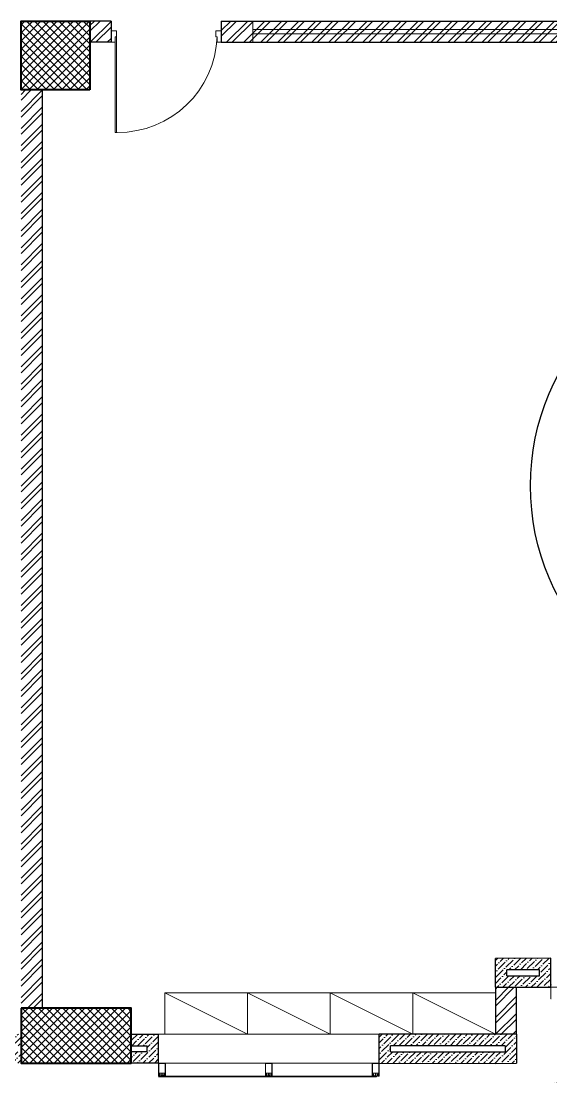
# Model space of a CAD drawing. Header units: millimetres. Extents: x 8275 to 147087, y -297470 to -191881.
# Drawn here: x 48699 to 54468, y -291224 to -279723 of the extents above; entities that cross this region are included whole.
import ezdxf

# ---------------------------------------------------------------- set-up
doc = ezdxf.new("R2010")
doc.units = ezdxf.units.MM
doc.header["$LTSCALE"] = 250
doc.header["$MEASUREMENT"] = 0
doc.linetypes.add('HIDDEN', pattern=[0.375, 0.25, -0.125])
for name, color, linetype, lineweight in [('col', 6, 'Continuous', 40), ('door', 35, 'Continuous', 13), ('ele', 51, 'Continuous', 18), ('furniture', 5, 'Continuous', 15), ('hatch', 9, 'Continuous', 0), ('hidden', 153, 'HIDDEN', 13), ('wall', 1, 'Continuous', 30), ('win', 4, 'Continuous', 20)]:
    doc.layers.add(name, color=color, linetype=linetype, lineweight=lineweight)
doc.layers.add('FUR', color=140, linetype='Continuous')
pattern_1 = [(45, (-6686.72, -319015.28), (-92.80777, 92.80777), []), (45, (-6624.85, -319015.28), (-92.80777, 92.80777), [])]
pattern_2 = [(45, (-6686.7244, -319015.2779), (2e-16, 2.32600915), [4.93421053, -1.64473684]), (135, (-6685.5614, -319014.1149), (2e-16, 2.32600915), [4.93421053, -1.64473684])]
pattern_3 = [(45, (-6686.724, -319015.28), (23.20194, 85.073785), [109.375, -21.875, 0, -21.875])]

# ---------------------------------------------------------------- blocks, each defined once
blk = doc.blocks.new('A$C75BC0A19')
at = {"layer": 'hatch'}
h = blk.add_hatch(dxfattribs=at)
h.set_pattern_fill('ANSI37', color=256, scale=500, style=0)
h.set_pattern_definition([(45, (-3130183.29, 85463.276), (-44.1941738, 44.1941738), []), (135, (-3130183.29, 85463.276), (-44.1941738, -44.1941738), [])])
h.paths.add_polyline_path([(-89099, 14909), (-89847, 14909), (-89847, 15659), (-89099, 15659)])
h = blk.add_hatch(dxfattribs=at)
h.set_pattern_fill('ANSI37', color=256, scale=500, angle=-90, style=0)
h.set_pattern_definition([(315, (-92501.25, -98792.3), (44.194174, 44.194174), []), (45, (-92501.25, -98792.3), (-44.194174, 44.194174), [])])
h.paths.add_polyline_path([(-89847, 4908), (-89847, 4308), (-88647, 4308), (-88647, 4908)])
at = {"layer": 'col'}
for points, elevation in [([(-89099, 14909), (-89847, 14909), (-89847, 15659), (-89099, 15659)], 27286), ([(-89847, 4908), (-89847, 4308), (-88647, 4308), (-88647, 4908)], 21355)]:
    blk.add_lwpolyline(points, close=True, dxfattribs=dict(at, elevation=elevation))
blk = doc.blocks.new('D1-1000')
for p, q in [((-950.7, 0), (-1000, 0)), ((-1000, 0), (-1000, -102)), ((-950.7, -52.7), (-950.7, 0)), ((-49.3, 0), (0, 0)), ((-49.3, -52.7), (-49.3, 0)), ((0, 0), (0, -102)), ((-962.5, -52.7), (-950.7, -52.7)), ((-962.5, -102), (-962.5, -52.7)), ((-50.6, -52.7), (-50.6, -923.2)), ((-37.5, -52.7), (-49.3, -52.7)), ((-37.5, -923.2), (-37.5, -52.7)), ((-37.5, -102), (-37.5, -52.7)), ((-1000, -102), (-962.5, -102)), ((0, -102), (-37.5, -102)), ((-55, -923.2), (-37.5, -923.2))]:
    blk.add_line(p, q)
blk.add_ellipse((-39.7, 2.2), major_axis=(646.4, 674.7), ratio=0.977435, start_param=2.382767, end_param=3.900418)
blk = doc.blocks.new('storage')
at = {"layer": 'furniture', "linetype": 'ByBlock', "ltscale": 100}
blk.add_line((0, 450), (900, 0), dxfattribs=at)
blk.add_lwpolyline([(0, 0), (900, 0), (900, 450), (0, 450)], close=True, dxfattribs=at)

msp = doc.modelspace()

# ---------------------------------------------------------------- hatches: boundary and pattern name
at = {"layer": 'hatch'}
h = msp.add_hatch(dxfattribs=at)
h.set_pattern_fill('ANSI32', color=256, scale=350, style=0)
h.set_pattern_definition(pattern_1)
h.paths.add_polyline_path([(49678, -279723), (49448, -279723), (49448, -279953), (49678, -279953)])
h = msp.add_hatch(dxfattribs=at)
h.set_pattern_fill('ANSI32', color=256, scale=350, style=0)
h.set_pattern_definition(pattern_1)
h.paths.add_polyline_path([(50878, -279723), (50878, -279953), (56383, -279953), (56383, -279723)])
h = msp.add_hatch(dxfattribs=at)
h.set_pattern_fill('ANSI32', color=256, scale=350, style=0)
h.set_pattern_definition(pattern_1)
h.paths.add_polyline_path([(48699, -280473), (48929, -280473), (48929, -290474), (48699, -290474)])
h = msp.add_hatch(dxfattribs=at)
h.set_pattern_fill('ANSI36', color=256, scale=350, style=0)
h.set_pattern_definition(pattern_3)
h.paths.add_polyline_path([(54468, -290247), (53864, -290247), (53864, -289933), (54468, -289933)])
h.paths.add_polyline_path([(53989, -290057), (54343, -290057), (54343, -290122), (53989, -290122)], flags=16)
h = msp.add_hatch(dxfattribs=at)
h.set_pattern_fill('ANSI32', color=256, scale=350, style=0)
h.set_pattern_definition(pattern_1)
h.paths.add_polyline_path([(53864, -290244), (54094, -290244), (54094, -290759), (53864, -290759)])
h = msp.add_hatch(dxfattribs=at)
h.set_pattern_fill('ANSI36', color=256, scale=350, style=0)
h.set_pattern_definition(pattern_3)
h.paths.add_polyline_path([(48704, -290884), (48704, -290759), (48004, -290759), (48004, -291074), (48704, -291074), (48704, -290949), (48129, -290949), (48129, -290884)])
h = msp.add_hatch(dxfattribs=at)
h.set_pattern_fill('ANSI36', color=256, scale=350, style=0)
h.set_pattern_definition(pattern_3)
h.paths.add_polyline_path([(49899, -290949), (49899, -291073), (49599, -291073), (49599, -291074), (50196, -291074), (50196, -290759), (49899, -290759), (49899, -290884), (50071, -290884), (50071, -290949)])
h = msp.add_hatch(dxfattribs=at)
h.set_pattern_fill('ANSI36', color=256, scale=350, style=0)
h.set_pattern_definition(pattern_3)
h.paths.add_polyline_path([(52597, -291074), (54094, -291074), (54094, -290759), (52597, -290759)])
h.paths.add_polyline_path([(53969, -290949), (52722, -290949), (52722, -290884), (53969, -290884)], flags=16)
h = msp.add_hatch(dxfattribs=at)
h.set_pattern_fill('AR-HBONE', color=256, scale=0.411184, style=0)
h.set_pattern_definition(pattern_2)
h.paths.add_polyline_path([(50202, -291200), (50202, -291202), (50207, -291202), (50207, -291200)], flags=16)
h.paths.add_polyline_path([(50266, -291200), (50266, -291202), (50261, -291202), (50261, -291200)], flags=16)
edge = h.paths.add_edge_path()
edge.add_arc((50212, -291214), 0.685, 180, 360, ccw=False)
edge.add_arc((50211, -291214), 0.685, 180, 360, ccw=False)
edge.add_arc((50209, -291214), 0.685, 180, 360, ccw=False)
edge.add_arc((50208, -291214), 0.685, -180, 0, ccw=False)
edge.add_arc((50207, -291214), 0.685, -180, 0, ccw=False)
edge.add_arc((50205, -291214), 0.685, 180, 360, ccw=False)
edge.add_arc((50204, -291214), 0.685, 180, 360, ccw=False)
edge.add_arc((50203, -291214), 0.685, -180, 0, ccw=False)
edge.add_arc((50201, -291214), 0.685, 180, 360, ccw=False)
edge.add_arc((50200, -291214), 0.685, -180, 0, ccw=False)
edge.add_arc((50198, -291214), 0.685, 180, 360, ccw=False)
edge.add_arc((50197, -291214), 0.685, -180, 0, ccw=False)
edge.add_line((50196, -291214), (50196, -291202))
edge.add_line((50196, -291202), (50200, -291202))
edge.add_line((50200, -291202), (50200, -291200))
edge.add_line((50200, -291200), (50198, -291200))
edge.add_line((50198, -291200), (50200, -291197))
edge.add_line((50200, -291197), (50209, -291197))
edge.add_line((50209, -291197), (50211, -291200))
edge.add_line((50211, -291200), (50209, -291200))
edge.add_line((50209, -291200), (50209, -291202))
edge.add_line((50209, -291202), (50213, -291202))
edge.add_line((50213, -291202), (50213, -291214))
edge.add_arc((50256, -291214), 0.685, 180, 360)
edge.add_arc((50257, -291214), 0.685, 180, 360)
edge.add_arc((50259, -291214), 0.685, 180, 360)
edge.add_arc((50260, -291214), 0.685, 180, 360)
edge.add_arc((50261, -291214), 0.685, 180, 360)
edge.add_arc((50263, -291214), 0.685, 180, 360)
edge.add_arc((50264, -291214), 0.685, 180, 360)
edge.add_arc((50265, -291214), 0.685, 180, 360)
edge.add_arc((50267, -291214), 0.685, 180, 360)
edge.add_arc((50268, -291214), 0.685, 180, 360)
edge.add_arc((50270, -291214), 0.685, 180, 360)
edge.add_arc((50271, -291214), 0.685, 180, 360)
edge.add_line((50272, -291214), (50272, -291202))
edge.add_line((50272, -291202), (50268, -291202))
edge.add_line((50268, -291202), (50268, -291200))
edge.add_line((50268, -291200), (50270, -291200))
edge.add_line((50270, -291200), (50268, -291197))
edge.add_line((50268, -291197), (50259, -291197))
edge.add_line((50259, -291197), (50257, -291200))
edge.add_line((50257, -291200), (50259, -291200))
edge.add_line((50259, -291200), (50259, -291202))
edge.add_line((50259, -291202), (50255, -291202))
edge.add_line((50255, -291202), (50255, -291214))
h = msp.add_hatch(dxfattribs=at)
h.set_pattern_fill('AR-HBONE', color=256, scale=0.411184, style=0)
h.set_pattern_definition(pattern_2)
h.paths.add_polyline_path([(51364, -291200), (51364, -291202), (51370, -291202), (51370, -291200)], flags=16)
h.paths.add_polyline_path([(51429, -291200), (51429, -291202), (51423, -291202), (51423, -291200)], flags=16)
edge = h.paths.add_edge_path()
edge.add_arc((51375, -291214), 0.685, 180, 360, ccw=False)
edge.add_arc((51373, -291214), 0.685, 180, 360, ccw=False)
edge.add_arc((51372, -291214), 0.685, 180, 360, ccw=False)
edge.add_arc((51371, -291214), 0.685, -180, 0, ccw=False)
edge.add_arc((51369, -291214), 0.685, -180, 0, ccw=False)
edge.add_arc((51368, -291214), 0.685, 180, 360, ccw=False)
edge.add_arc((51366, -291214), 0.685, 180, 360, ccw=False)
edge.add_arc((51365, -291214), 0.685, -180, 0, ccw=False)
edge.add_arc((51364, -291214), 0.685, 180, 360, ccw=False)
edge.add_arc((51362, -291214), 0.685, -180, 0, ccw=False)
edge.add_arc((51361, -291214), 0.685, 180, 360, ccw=False)
edge.add_arc((51360, -291214), 0.685, -180, 0, ccw=False)
edge.add_line((51359, -291214), (51359, -291202))
edge.add_line((51359, -291202), (51363, -291202))
edge.add_line((51363, -291202), (51363, -291200))
edge.add_line((51363, -291200), (51361, -291200))
edge.add_line((51361, -291200), (51363, -291197))
edge.add_line((51363, -291197), (51372, -291197))
edge.add_line((51372, -291197), (51373, -291200))
edge.add_line((51373, -291200), (51372, -291200))
edge.add_line((51372, -291200), (51372, -291202))
edge.add_line((51372, -291202), (51375, -291202))
edge.add_line((51375, -291202), (51375, -291214))
edge.add_arc((51418, -291214), 0.685, 180, 360)
edge.add_arc((51420, -291214), 0.685, 180, 360)
edge.add_arc((51421, -291214), 0.685, 180, 360)
edge.add_arc((51423, -291214), 0.685, 180, 360)
edge.add_arc((51424, -291214), 0.685, 180, 360)
edge.add_arc((51425, -291214), 0.685, 180, 360)
edge.add_arc((51427, -291214), 0.685, 180, 360)
edge.add_arc((51428, -291214), 0.685, 180, 360)
edge.add_arc((51429, -291214), 0.685, 180, 360)
edge.add_arc((51431, -291214), 0.685, 180, 360)
edge.add_arc((51432, -291214), 0.685, 180, 360)
edge.add_arc((51433, -291214), 0.685, 180, 360)
edge.add_line((51434, -291214), (51434, -291202))
edge.add_line((51434, -291202), (51430, -291202))
edge.add_line((51430, -291202), (51430, -291200))
edge.add_line((51430, -291200), (51432, -291200))
edge.add_line((51432, -291200), (51430, -291197))
edge.add_line((51430, -291197), (51422, -291197))
edge.add_line((51422, -291197), (51420, -291200))
edge.add_line((51420, -291200), (51422, -291200))
edge.add_line((51422, -291200), (51422, -291202))
edge.add_line((51422, -291202), (51418, -291202))
edge.add_line((51418, -291202), (51418, -291214))
h = msp.add_hatch(dxfattribs=at)
h.set_pattern_fill('AR-HBONE', color=256, scale=0.411184, style=0)
h.set_pattern_definition(pattern_2)
h.paths.add_polyline_path([(52527, -291200), (52527, -291202), (52532, -291202), (52532, -291200)], flags=16)
h.paths.add_polyline_path([(52591, -291200), (52591, -291202), (52586, -291202), (52586, -291200)], flags=16)
edge = h.paths.add_edge_path()
edge.add_arc((52537, -291214), 0.685, 180, 360, ccw=False)
edge.add_arc((52536, -291214), 0.685, 180, 360, ccw=False)
edge.add_arc((52534, -291214), 0.685, 180, 360, ccw=False)
edge.add_arc((52533, -291214), 0.685, -180, 0, ccw=False)
edge.add_arc((52532, -291214), 0.685, -180, 0, ccw=False)
edge.add_arc((52530, -291214), 0.685, 180, 360, ccw=False)
edge.add_arc((52529, -291214), 0.685, 180, 360, ccw=False)
edge.add_arc((52528, -291214), 0.685, -180, 0, ccw=False)
edge.add_arc((52526, -291214), 0.685, 180, 360, ccw=False)
edge.add_arc((52525, -291214), 0.685, -180, 0, ccw=False)
edge.add_arc((52523, -291214), 0.685, 180, 360, ccw=False)
edge.add_arc((52522, -291214), 0.685, -180, 0, ccw=False)
edge.add_line((52521, -291214), (52521, -291202))
edge.add_line((52521, -291202), (52525, -291202))
edge.add_line((52525, -291202), (52525, -291200))
edge.add_line((52525, -291200), (52523, -291200))
edge.add_line((52523, -291200), (52525, -291197))
edge.add_line((52525, -291197), (52534, -291197))
edge.add_line((52534, -291197), (52536, -291200))
edge.add_line((52536, -291200), (52534, -291200))
edge.add_line((52534, -291200), (52534, -291202))
edge.add_line((52534, -291202), (52538, -291202))
edge.add_line((52538, -291202), (52538, -291214))
edge.add_arc((52581, -291214), 0.685, 180, 360)
edge.add_arc((52582, -291214), 0.685, 180, 360)
edge.add_arc((52584, -291214), 0.685, 180, 360)
edge.add_arc((52585, -291214), 0.685, 180, 360)
edge.add_arc((52586, -291214), 0.685, 180, 360)
edge.add_arc((52588, -291214), 0.685, 180, 360)
edge.add_arc((52589, -291214), 0.685, 180, 360)
edge.add_arc((52591, -291214), 0.685, 180, 360)
edge.add_arc((52592, -291214), 0.685, 180, 360)
edge.add_arc((52593, -291214), 0.685, 180, 360)
edge.add_arc((52595, -291214), 0.685, 180, 360)
edge.add_arc((52596, -291214), 0.685, 180, 360)
edge.add_line((52597, -291214), (52597, -291202))
edge.add_line((52597, -291202), (52593, -291202))
edge.add_line((52593, -291202), (52593, -291200))
edge.add_line((52593, -291200), (52595, -291200))
edge.add_line((52595, -291200), (52593, -291197))
edge.add_line((52593, -291197), (52584, -291197))
edge.add_line((52584, -291197), (52582, -291200))
edge.add_line((52582, -291200), (52584, -291200))
edge.add_line((52584, -291200), (52584, -291202))
edge.add_line((52584, -291202), (52580, -291202))
edge.add_line((52580, -291202), (52580, -291214))

# ---------------------------------------------------------------- linework, layer by layer
at = {"layer": 'ele'}
for p, q in [((51223, -279723, -11301), (51223, -279953, -11301)), ((51223, -279813, -11301), (56038, -279813, -11301)), ((51223, -279863, -11301), (56038, -279863, -11301)), ((50196, -290759, -11301), (52597, -290759, -11301))]:
    msp.add_line(p, q, dxfattribs=at)
at = {"layer": 'FUR', "linetype": 'ByBlock', "ltscale": 100}
msp.add_circle((56824, -284784, 100060), 2578, dxfattribs=at)
at = {"layer": 'hidden'}
msp.add_line((53969, -290759, -11301), (53969, -290759, -11301), dxfattribs=at)
msp.add_arc((45275, -256467, -11301), 36027, 283.9984, 287.9192, dxfattribs=at)
at = {"layer": 'wall'}
for p, q in [((49678, -279723, -11301), (49448, -279723, -11301)), ((49678, -279723, -11301), (49678, -279953, -11301)), ((50878, -279723, -11301), (56383, -279723, -11301)), ((50878, -279723, -11301), (50878, -279953, -11301)), ((49678, -279953, -11301), (49448, -279953, -11301)), ((50878, -279953, -11301), (56383, -279953, -11301)), ((48929, -280473, -11301), (48929, -290474, -11301)), ((54468, -289932, -11301), (53864, -289933, -11301)), ((53864, -290248, -11301), (53864, -289933, -11301)), ((54468, -290247, -11301), (54468, -289932, -11301)), ((54343, -290057, -11301), (53989, -290058, -11301)), ((53989, -290123, -11301), (53989, -290058, -11301)), ((53989, -290123, -11301), (54343, -290122, -11301)), ((54343, -290122, -11301), (54343, -290057, -11301)), ((53864, -290248, -11301), (54468, -290247, -11301)), ((53864, -290248, -11301), (53864, -290759, -11301)), ((54094, -290759, -11301), (54094, -290247, -11301)), ((49899, -290759, -11301), (50196, -290759, -11301)), ((50196, -291074, -11301), (50196, -290759, -11301)), ((54094, -290759, -11301), (52597, -290759, -11301)), ((52597, -291074, -11301), (52597, -290759, -11301)), ((54094, -290759, -11301), (54094, -291074, -11301)), ((49899, -290884, -11301), (50071, -290884, -11301)), ((50071, -290949, -11301), (49899, -290949, -11301)), ((50071, -290949, -11301), (50071, -290884, -11301)), ((53969, -290884, -11301), (52722, -290884, -11301)), ((52722, -290949, -11301), (52722, -290884, -11301)), ((52722, -290949, -11301), (53969, -290949, -11301)), ((53969, -290884, -11301), (53969, -290949, -11301)), ((50196, -291074, -11301), (49899, -291074, -11301)), ((52597, -291074, -11301), (53864, -291077, -11301)), ((53044, -291074, -11301), (53864, -291077, -11301)), ((53864, -291077, -11301), (54094, -291073, -11301))]:
    msp.add_line(p, q, dxfattribs=at)
at = {"layer": 'win'}
for p, q in [((50272, -291074, -11301), (52521, -291074, -11301)), ((50196, -291217, -11301), (50460, -291217, -11301)), ((50196, -291217, -11301), (52559, -291217, -11301)), ((50460, -291218, -11301), (50196, -291218, -11301)), ((52559, -291218, -11301), (50196, -291218, -11301)), ((50460, -291219, -11301), (50196, -291219, -11301)), ((52559, -291219, -11301), (50196, -291219, -11301)), ((50460, -291220, -11301), (50196, -291220, -11301)), ((52559, -291220, -11301), (50196, -291220, -11301)), ((52559, -291222, -11301), (50196, -291221, -11301)), ((50460, -291222, -11301), (50196, -291222, -11301)), ((50460, -291223, -11301), (50196, -291223, -11301)), ((52559, -291223, -11301), (50196, -291223, -11301)), ((50223, -291215, -11301), (50224, -291217, -11301)), ((50224, -291222, -11301), (50223, -291224, -11301)), ((50224, -291217, -11301), (50224, -291222, -11301)), ((50245, -291215, -11301), (50244, -291217, -11301)), ((50244, -291217, -11301), (50244, -291222, -11301)), ((50244, -291222, -11301), (50245, -291224, -11301)), ((51386, -291215, -11301), (51387, -291217, -11301)), ((51387, -291222, -11301), (51386, -291224, -11301)), ((51387, -291217, -11301), (51387, -291222, -11301)), ((51408, -291215, -11301), (51406, -291217, -11301)), ((51406, -291217, -11301), (51406, -291222, -11301)), ((51406, -291222, -11301), (51408, -291224, -11301)), ((52548, -291215, -11301), (52549, -291217, -11301)), ((52549, -291222, -11301), (52548, -291224, -11301)), ((52549, -291217, -11301), (52549, -291222, -11301)), ((52570, -291215, -11301), (52569, -291217, -11301)), ((52569, -291217, -11301), (52569, -291222, -11301)), ((52569, -291222, -11301), (52570, -291224, -11301))]:
    msp.add_line(p, q, dxfattribs=at)
at = {"layer": 'win', "elevation": -11301}
msp.add_lwpolyline([(54544, -290245), (54468, -290245), (54468, -290373), (54472, -290373)], dxfattribs=at)
for points in [[(50237, -291212), (50237, -291212), (50237, -291213), (50237, -291215), (50237, -291216), (50237, -291216), (50237, -291219), (50237, -291220, 0.960671), (50241, -291220), (50241, -291207, 0.198912), (50240, -291205), (50237, -291202, -0.198912), (50236, -291200), (50236, -291184), (50267, -291184, -0.414214), (50269, -291187), (50269, -291191, -0.414214), (50267, -291193), (50258, -291193, 0.414214), (50255, -291196), (50255, -291202), (50259, -291202), (50259, -291200), (50257, -291200), (50257, -291197), (50270, -291197), (50270, -291200), (50268, -291200), (50268, -291202), (50272, -291202), (50272, -291074), (50196, -291074), (50196, -291202), (50200, -291202), (50200, -291200), (50198, -291200), (50198, -291197), (50211, -291197), (50211, -291200), (50209, -291200), (50209, -291202), (50213, -291202), (50213, -291196, 0.414214), (50210, -291193), (50202, -291193, -0.414214), (50199, -291191), (50199, -291187, -0.414214), (50202, -291184), (50232, -291184), (50232, -291200, -0.198912), (50231, -291202), (50228, -291205, 0.198912), (50227, -291207), (50227, -291220, 0.960671), (50231, -291220), (50231, -291219), (50231, -291216), (50231, -291216), (50231, -291215), (50231, -291213), (50231, -291212), (50231, -291212), (50231, -291209), (50231, -291208), (50234, -291205), (50237, -291208), (50237, -291209)], [(51399, -291212), (51400, -291212), (51399, -291213), (51399, -291215), (51400, -291216), (51399, -291216), (51399, -291219), (51400, -291220, 0.960671), (51403, -291220), (51403, -291207, 0.198912), (51403, -291205), (51399, -291202, -0.198912), (51399, -291200), (51399, -291184), (51429, -291184, -0.414214), (51431, -291187), (51431, -291191, -0.414214), (51429, -291193), (51420, -291193, 0.414214), (51418, -291196), (51418, -291202), (51422, -291202), (51422, -291200), (51420, -291200), (51420, -291197), (51432, -291197), (51432, -291200), (51430, -291200), (51430, -291202), (51434, -291202), (51434, -291074), (51359, -291074), (51359, -291202), (51363, -291202), (51363, -291200), (51361, -291200), (51361, -291197), (51373, -291197), (51373, -291200), (51371, -291200), (51371, -291202), (51375, -291202), (51375, -291196, 0.414214), (51373, -291193), (51364, -291193, -0.414214), (51362, -291191), (51362, -291187, -0.414214), (51364, -291184), (51394, -291184), (51394, -291200, -0.198912), (51394, -291202), (51390, -291205, 0.198912), (51390, -291207), (51390, -291220, 0.960671), (51393, -291220), (51394, -291219), (51394, -291216), (51393, -291216), (51394, -291215), (51394, -291213), (51393, -291212), (51394, -291212), (51394, -291209), (51393, -291208), (51397, -291205), (51400, -291208), (51399, -291209)], [(52562, -291212), (52562, -291212), (52562, -291213), (52562, -291215), (52562, -291216), (52562, -291216), (52562, -291219), (52562, -291220, 0.960671), (52566, -291220), (52566, -291207, 0.198912), (52565, -291205), (52562, -291202, -0.198912), (52561, -291200), (52561, -291184), (52592, -291184, -0.414214), (52594, -291187), (52594, -291191, -0.414214), (52592, -291193), (52583, -291193, 0.414214), (52580, -291196), (52580, -291202), (52584, -291202), (52584, -291200), (52582, -291200), (52582, -291197), (52595, -291197), (52595, -291200), (52593, -291200), (52593, -291202), (52597, -291202), (52597, -291074), (52521, -291074), (52521, -291202), (52525, -291202), (52525, -291200), (52523, -291200), (52523, -291197), (52536, -291197), (52536, -291200), (52534, -291200), (52534, -291202), (52538, -291202), (52538, -291196, 0.414214), (52535, -291193), (52527, -291193, -0.414214), (52524, -291191), (52524, -291187, -0.414214), (52527, -291184), (52557, -291184), (52557, -291200, -0.198912), (52556, -291202), (52553, -291205, 0.198912), (52552, -291207), (52552, -291220, 0.960671), (52556, -291220), (52556, -291219), (52556, -291216), (52556, -291216), (52556, -291215), (52556, -291213), (52556, -291212), (52556, -291212), (52556, -291209), (52556, -291208), (52559, -291205), (52562, -291208), (52562, -291209)]]:
    msp.add_lwpolyline(points, format="xyb", close=True, dxfattribs=at)
for points in [[(50199, -291079), (50199, -291182), (50269, -291182), (50269, -291079)], [(51362, -291079), (51362, -291182), (51431, -291182), (51431, -291079)], [(52524, -291079), (52524, -291182), (52594, -291182), (52594, -291079)], [(50202, -291200), (50202, -291202), (50207, -291202), (50207, -291200)], [(50266, -291200), (50266, -291202), (50261, -291202), (50261, -291200)], [(51364, -291200), (51364, -291202), (51370, -291202), (51370, -291200)], [(51429, -291200), (51429, -291202), (51423, -291202), (51423, -291200)], [(52527, -291200), (52527, -291202), (52532, -291202), (52532, -291200)], [(52591, -291200), (52591, -291202), (52586, -291202), (52586, -291200)]]:
    msp.add_lwpolyline(points, close=True, dxfattribs=at)
for points in [[(50213, -291214, -1), (50211, -291214, -1), (50210, -291214, -1), (50209, -291214, -1), (50207, -291214, -1), (50206, -291214, -1), (50205, -291214, -1), (50203, -291214, -1), (50202, -291214, -1), (50200, -291214, -1), (50199, -291214, -1), (50198, -291214, -1), (50196, -291214), (50196, -291202), (50200, -291202), (50200, -291200), (50198, -291200), (50200, -291197), (50209, -291197), (50211, -291200), (50209, -291200), (50209, -291202), (50213, -291202), (50213, -291214)], [(50255, -291214, 1), (50257, -291214, 1), (50258, -291214, 1), (50259, -291214, 1), (50261, -291214, 1), (50262, -291214, 1), (50263, -291214, 1), (50265, -291214, 1), (50266, -291214, 1), (50268, -291214, 1), (50269, -291214, 1), (50270, -291214, 1), (50272, -291214), (50272, -291202), (50268, -291202), (50268, -291200), (50270, -291200), (50268, -291197), (50259, -291197), (50257, -291200), (50259, -291200), (50259, -291202), (50255, -291202), (50255, -291214)], [(51375, -291214, -1), (51374, -291214, -1), (51373, -291214, -1), (51371, -291214, -1), (51370, -291214, -1), (51368, -291214, -1), (51367, -291214, -1), (51366, -291214, -1), (51364, -291214, -1), (51363, -291214, -1), (51362, -291214, -1), (51360, -291214, -1), (51359, -291214), (51359, -291202), (51363, -291202), (51363, -291200), (51361, -291200), (51363, -291197), (51372, -291197), (51373, -291200), (51371, -291200), (51371, -291202), (51375, -291202), (51375, -291214)], [(51418, -291214, 1), (51419, -291214, 1), (51420, -291214, 1), (51422, -291214, 1), (51423, -291214, 1), (51425, -291214, 1), (51426, -291214, 1), (51427, -291214, 1), (51429, -291214, 1), (51430, -291214, 1), (51431, -291214, 1), (51433, -291214, 1), (51434, -291214), (51434, -291202), (51430, -291202), (51430, -291200), (51432, -291200), (51430, -291197), (51422, -291197), (51420, -291200), (51422, -291200), (51422, -291202), (51418, -291202), (51418, -291214)], [(52538, -291214, -1), (52537, -291214, -1), (52535, -291214, -1), (52534, -291214, -1), (52532, -291214, -1), (52531, -291214, -1), (52530, -291214, -1), (52528, -291214, -1), (52527, -291214, -1), (52526, -291214, -1), (52524, -291214, -1), (52523, -291214, -1), (52521, -291214), (52521, -291202), (52525, -291202), (52525, -291200), (52523, -291200), (52525, -291197), (52534, -291197), (52536, -291200), (52534, -291200), (52534, -291202), (52538, -291202), (52538, -291214)], [(52580, -291214, 1), (52582, -291214, 1), (52583, -291214, 1), (52584, -291214, 1), (52586, -291214, 1), (52587, -291214, 1), (52588, -291214, 1), (52590, -291214, 1), (52591, -291214, 1), (52593, -291214, 1), (52594, -291214, 1), (52595, -291214, 1), (52597, -291214), (52597, -291202), (52593, -291202), (52593, -291200), (52595, -291200), (52593, -291197), (52584, -291197), (52582, -291200), (52584, -291200), (52584, -291202), (52580, -291202), (52580, -291214)]]:
    msp.add_lwpolyline(points, format="xyb", dxfattribs=at)
at = {"layer": 'win'}
for centre, radius, start, end in [((50234, -291278, -11301), 56, 78.7142, 101.2858), ((50227, -291243, -11301), 23.7, 90.5827, 97.2319), ((50227, -291232, -11301), 11.8, 89.2696, 102.9213), ((50234, -291282, -11301), 61, 80.9489, 99.0511), ((50228, -291239, -11301), 18.7, 91.462, 100.7613), ((50231, -291259, -11301), 38.2, 94.8062, 99.8319), ((50234, -291281, -11301), 59.5, 80.3724, 99.6276), ((50234, -291475, -11301), 255, 89.1895, 90.8105), ((50234, -291253, -11301), 34.1, 85.3872, 94.6128), ((50234, -291300, -11301), 79.4, 87.5658, 92.4342), ((50234, -291282, -11301), 62, 87.0118, 92.9882), ((50238, -291248, -11301), 27.3, 79.0292, 86.0298), ((50240, -291235, -11301), 15.6, 77.8628, 87.9964), ((50241, -291230, -11301), 9.46, 74.1249, 91.2788), ((50240, -291242, -11301), 21.7, 79.6267, 87.558), ((51397, -291278, -11301), 56, 78.7142, 101.2858), ((51390, -291232, -11301), 11.8, 89.2696, 102.9213), ((51390, -291243, -11301), 23.7, 90.5827, 97.2319), ((51390, -291239, -11301), 18.7, 91.462, 100.7613), ((51393, -291259, -11301), 38.2, 94.8062, 99.8319), ((51397, -291282, -11301), 61, 80.9489, 99.0511), ((51397, -291281, -11301), 59.5, 80.3724, 99.6276), ((51397, -291282, -11301), 62, 87.0118, 92.9882), ((51397, -291300, -11301), 79.4, 87.5658, 92.4342), ((51397, -291475, -11301), 255, 89.1895, 90.8105), ((51397, -291253, -11301), 34.1, 85.3872, 94.6128), ((51403, -291235, -11301), 15.6, 77.8628, 87.9964), ((51404, -291230, -11301), 9.46, 74.1249, 91.2788), ((51402, -291242, -11301), 21.7, 79.6267, 87.558), ((51401, -291248, -11301), 27.3, 79.0292, 86.0298), ((52559, -291278, -11301), 56, 78.7142, 101.2858), ((52552, -291243, -11301), 23.7, 90.5827, 97.2319), ((52552, -291232, -11301), 11.8, 89.2696, 102.9213), ((52556, -291259, -11301), 38.2, 94.8062, 99.8319), ((52553, -291239, -11301), 18.7, 91.462, 100.7613), ((52559, -291282, -11301), 61, 80.9489, 99.0511), ((52559, -291281, -11301), 59.5, 80.3724, 99.6276), ((52559, -291475, -11301), 255, 89.1895, 90.8105), ((52559, -291253, -11301), 34.1, 85.3872, 94.6128), ((52559, -291300, -11301), 79.4, 87.5658, 92.4342), ((52559, -291282, -11301), 62, 87.0118, 92.9882), ((52563, -291248, -11301), 27.3, 79.0292, 86.0298), ((52566, -291230, -11301), 9.46, 74.1249, 91.2788), ((52565, -291235, -11301), 15.6, 77.8628, 87.9964), ((52565, -291242, -11301), 21.7, 79.6267, 87.558)]:
    msp.add_arc(centre, radius, start, end, dxfattribs=at)

# ---------------------------------------------------------------- block references
at = {"layer": 'door', "xscale": -1.2, "yscale": 1.200000000000728, "zscale": 1.2}
msp.add_blockref('D1-1000', (49678, -279829, -11301), dxfattribs=at)
at = {"layer": 'furniture', "linetype": 'ByBlock'}
for p in [(50264, -290759, -11301), (51164, -290759, -11301), (52064, -290759, -11301), (52964, -290759, -11301)]:
    msp.add_blockref('storage', p, dxfattribs=at)
at = {"layer": 'hatch'}
msp.add_blockref('A$C75BC0A19', (138546, -295382, -11301), dxfattribs=at)

doc.saveas('drawing.dxf')
